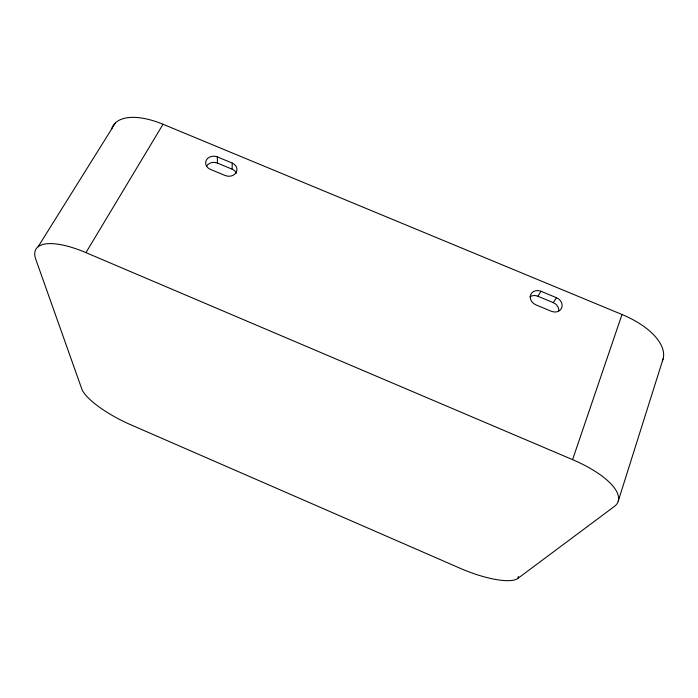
<?xml version="1.0" encoding="UTF-8"?>
<svg xmlns="http://www.w3.org/2000/svg" width="698" height="698" viewBox="0 0 698 698"><rect width="100%" height="100%" fill="white"/><g stroke="black" fill="none" stroke-linecap="round" stroke-linejoin="round"><path stroke-width="1.05" d="M236.36 173.165A8.149 6.91 4.3 0 0 232.146 169.186L232.207 163.07L217.348 156.902A8.236 6.936 3.6 0 0 206.39 160.025A8.236 6.936 3.6 0 0 210.325 169.335L225.271 175.556A8.236 6.963 4.4 0 0 236.203 172.415A8.236 6.963 4.4 0 0 232.207 163.07M618.28 500.99L663.048 359.034M572.587 459.642L85.941 252.632A66.895 23.287 29.9 0 0 35.79 259.307L81.797 388.952A49.82 13.567 27.3 0 0 130.343 424.576L460.505 568.434A51.172 14.161 21.5 0 0 517.768 578.476L614.31 506.495A68.736 24.84 19.4 0 0 572.587 459.642L621.997 314.501L163.035 124.261A63.117 29.552 32.2 0 0 111.471 129.409M517.768 578.476L518.474 576.417M85.941 252.632L163.035 124.261M529.957 296.833A8.341 7.181 27.5 0 1 537.888 296.249L540.994 291.275L556.507 297.714A8.455 7.242 28.5 0 1 561.759 307.757A8.455 7.242 28.5 0 1 551.437 311.317L535.828 304.817A8.428 7.233 27.4 0 1 530.637 294.818A8.428 7.233 27.4 0 1 540.994 291.275M38.128 246.726L115.571 122.726M558.828 310.715A8.367 7.181 28.6 0 0 553.244 302.635L556.507 297.714M206.599 166.159A8.158 6.893 3.5 0 1 217.427 163.07L232.146 169.186M537.888 296.249L553.244 302.635M217.348 156.902L217.427 163.07M621.997 314.501A64.748 31.419 17.1 0 1 662.341 360.997"/></g></svg>
